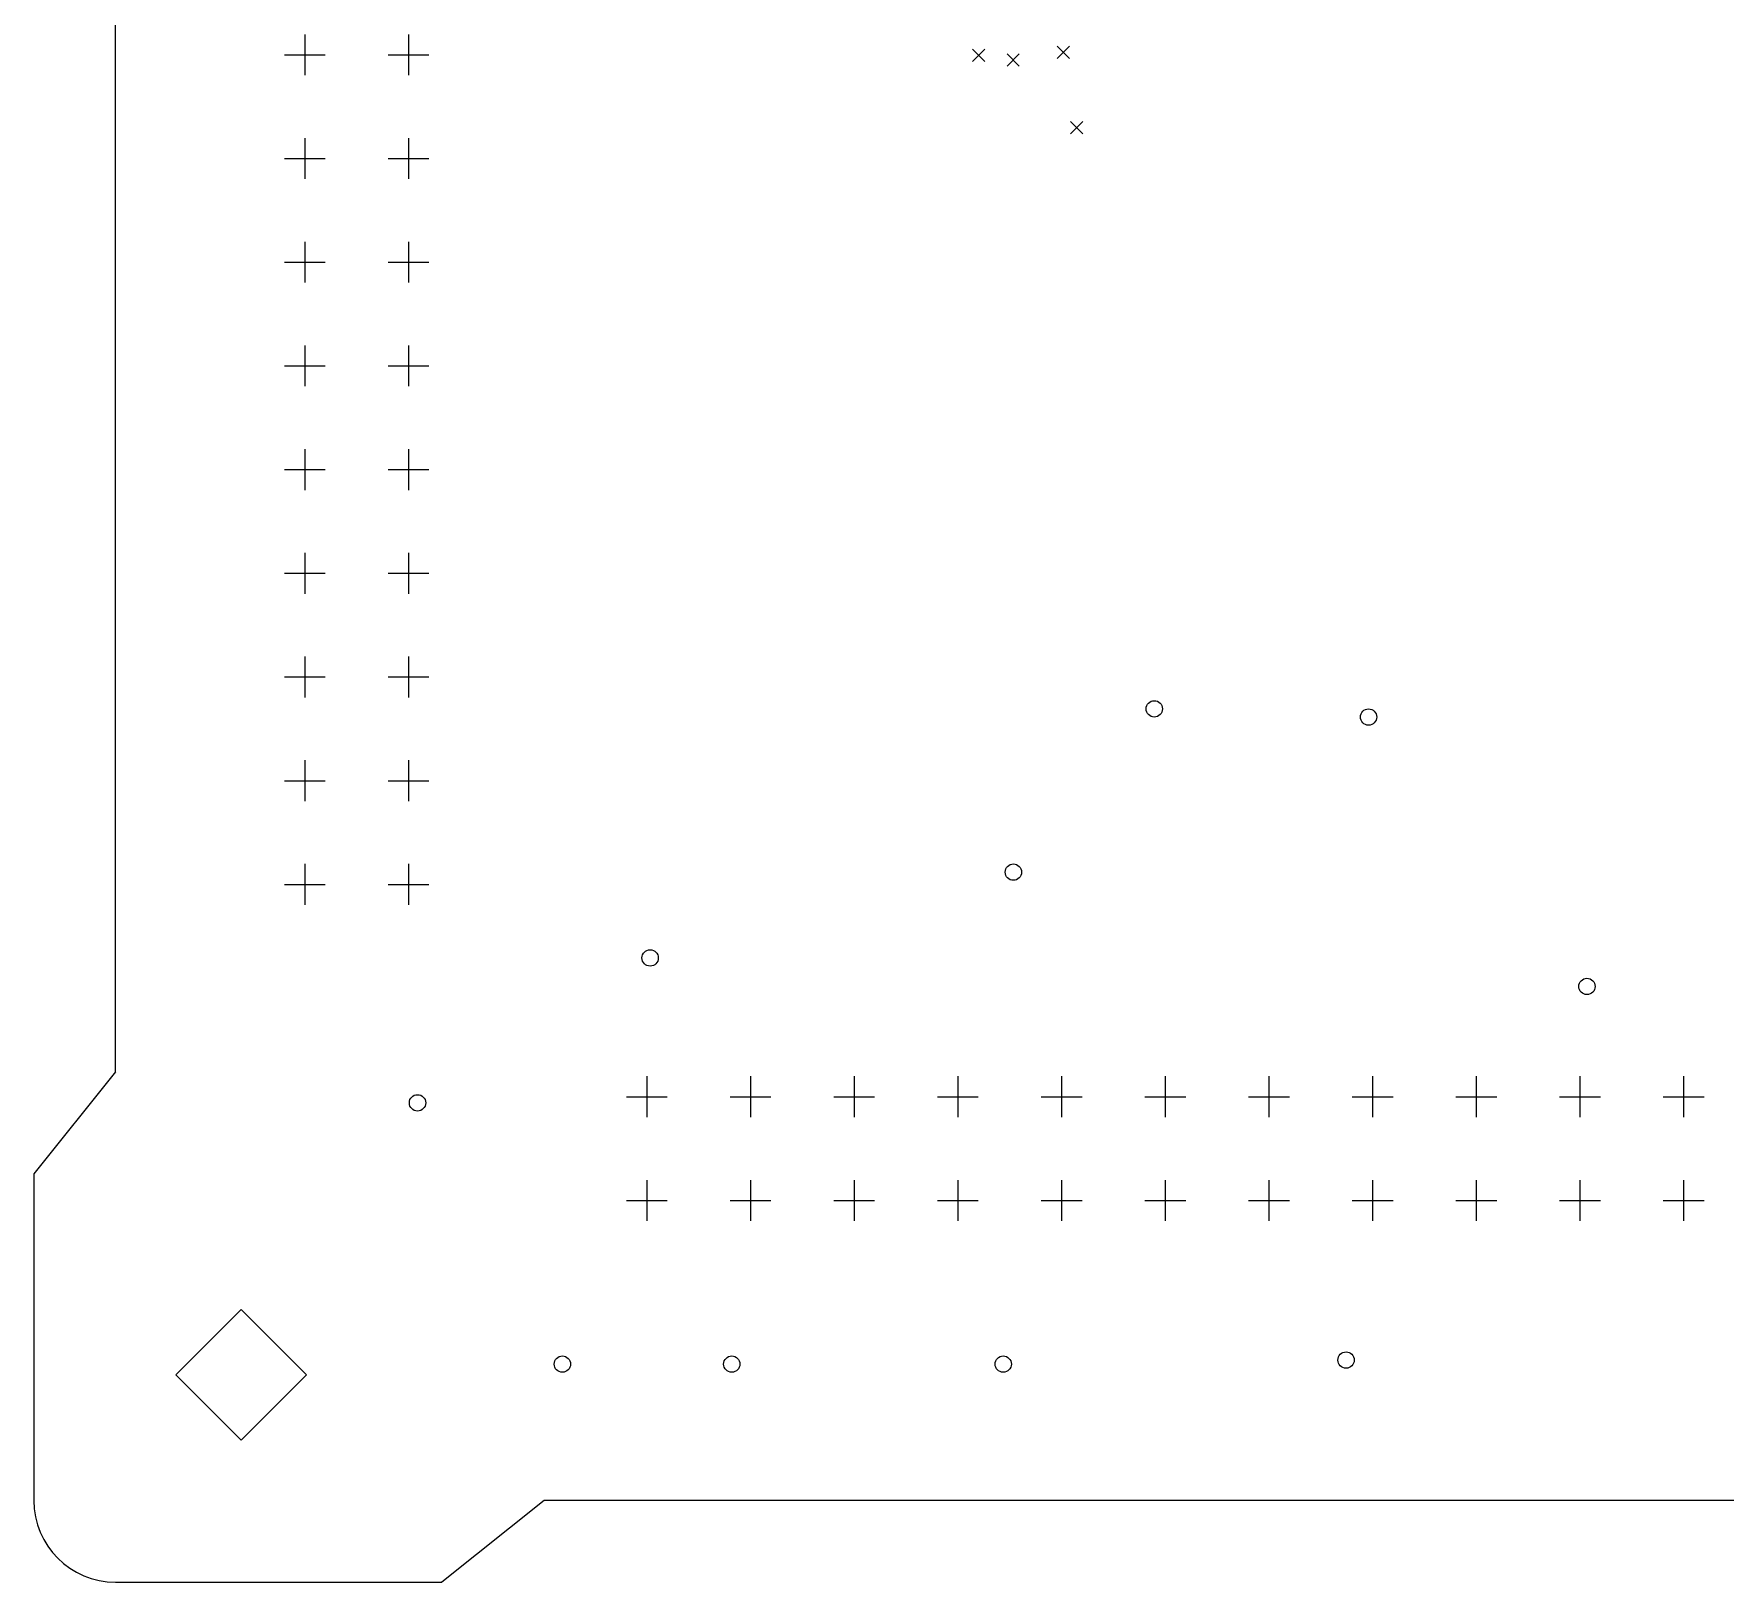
# Model space of a CAD drawing. Extents: x -2 to 90, y -115 to 0.
# Drawn here: x 0 to 41.44, y -95.89 to -57.97 of the extents above; entities that cross this region are included whole.
import ezdxf

# ---------------------------------------------------------------- set-up
doc = ezdxf.new("R2010")
doc.units = 0
doc.layers.add('BLACK', color=7, linetype='CONTINUOUS')

msp = doc.modelspace()

# ---------------------------------------------------------------- linework, layer by layer
at = {"layer": 'BLACK', "linetype": 'CONTINUOUS'}
for p, q in [((2, -83.39), (2, -12.5)), ((6.64, -57.98), (6.64, -58.98)), ((9.18, -57.98), (9.18, -58.98)), ((22.9992, -58.3416), (23.2992, -58.6416)), ((23.2992, -58.3416), (22.9992, -58.6416)), ((25.0727, -58.273), (25.3727, -58.573)), ((25.3727, -58.273), (25.0727, -58.573)), ((6.14, -58.48), (7.14, -58.48)), ((8.68, -58.48), (9.68, -58.48)), ((23.8446, -58.4578), (24.1446, -58.7578)), ((24.1446, -58.4578), (23.8446, -58.7578)), ((25.3963, -60.1134), (25.6963, -60.4134)), ((25.6963, -60.1134), (25.3963, -60.4134)), ((6.64, -60.52), (6.64, -61.52)), ((9.18, -60.52), (9.18, -61.52)), ((6.14, -61.02), (7.14, -61.02)), ((8.68, -61.02), (9.68, -61.02)), ((6.64, -63.06), (6.64, -64.06)), ((9.18, -63.06), (9.18, -64.06)), ((6.14, -63.56), (7.14, -63.56)), ((8.68, -63.56), (9.68, -63.56)), ((6.64, -65.6), (6.64, -66.6)), ((9.18, -65.6), (9.18, -66.6)), ((6.14, -66.1), (7.14, -66.1)), ((8.68, -66.1), (9.68, -66.1)), ((6.64, -68.14), (6.64, -69.14)), ((9.18, -68.14), (9.18, -69.14)), ((6.14, -68.64), (7.14, -68.64)), ((8.68, -68.64), (9.68, -68.64)), ((6.64, -70.68), (6.64, -71.68)), ((9.18, -70.68), (9.18, -71.68)), ((6.14, -71.18), (7.14, -71.18)), ((8.68, -71.18), (9.68, -71.18)), ((6.64, -73.22), (6.64, -74.22)), ((9.18, -73.22), (9.18, -74.22)), ((6.14, -73.72), (7.14, -73.72)), ((8.68, -73.72), (9.68, -73.72)), ((6.64, -75.76), (6.64, -76.76)), ((9.18, -75.76), (9.18, -76.76)), ((6.14, -76.26), (7.14, -76.26)), ((8.68, -76.26), (9.68, -76.26)), ((6.64, -78.3), (6.64, -79.3)), ((9.18, -78.3), (9.18, -79.3)), ((6.14, -78.8), (7.14, -78.8)), ((8.68, -78.8), (9.68, -78.8)), ((2, -83.39), (0, -85.89)), ((15.02, -83.5), (15.02, -84.5)), ((17.56, -83.5), (17.56, -84.5)), ((20.1, -83.5), (20.1, -84.5)), ((22.64, -83.5), (22.64, -84.5)), ((25.18, -83.5), (25.18, -84.5)), ((27.72, -83.5), (27.72, -84.5)), ((30.26, -83.5), (30.26, -84.5)), ((32.8, -83.5), (32.8, -84.5)), ((35.34, -83.5), (35.34, -84.5)), ((37.88, -83.5), (37.88, -84.5)), ((40.42, -83.5), (40.42, -84.5)), ((14.52, -84), (15.52, -84)), ((17.06, -84), (18.06, -84)), ((19.6, -84), (20.6, -84)), ((22.14, -84), (23.14, -84)), ((24.68, -84), (25.68, -84)), ((27.22, -84), (28.22, -84)), ((29.76, -84), (30.76, -84)), ((32.3, -84), (33.3, -84)), ((34.84, -84), (35.84, -84)), ((37.38, -84), (38.38, -84)), ((39.92, -84), (40.92, -84)), ((0, -85.89), (0, -93.89)), ((15.02, -86.04), (15.02, -87.04)), ((17.56, -86.04), (17.56, -87.04)), ((20.1, -86.04), (20.1, -87.04)), ((22.64, -86.04), (22.64, -87.04)), ((25.18, -86.04), (25.18, -87.04)), ((27.72, -86.04), (27.72, -87.04)), ((30.26, -86.04), (30.26, -87.04)), ((32.8, -86.04), (32.8, -87.04)), ((35.34, -86.04), (35.34, -87.04)), ((37.88, -86.04), (37.88, -87.04)), ((40.42, -86.04), (40.42, -87.04)), ((14.52, -86.54), (15.52, -86.54)), ((17.06, -86.54), (18.06, -86.54)), ((19.6, -86.54), (20.6, -86.54)), ((22.14, -86.54), (23.14, -86.54)), ((24.68, -86.54), (25.68, -86.54)), ((27.22, -86.54), (28.22, -86.54)), ((29.76, -86.54), (30.76, -86.54)), ((32.3, -86.54), (33.3, -86.54)), ((34.84, -86.54), (35.84, -86.54)), ((37.38, -86.54), (38.38, -86.54)), ((39.92, -86.54), (40.92, -86.54)), ((5.08, -89.21), (3.48, -90.81)), ((6.68, -90.81), (5.08, -89.21)), ((3.48, -90.81), (5.08, -92.41)), ((5.08, -92.41), (6.68, -90.81)), ((12.5, -93.89), (10, -95.89)), ((75.5, -93.89), (12.5, -93.89)), ((2, -95.89), (10, -95.89))]:
    msp.add_line(p, q, dxfattribs=at)
at = {"layer": 'BLACK'}
for centre in [(27.45, -74.5), (32.7, -74.7), (24, -78.5), (15.1, -80.6), (38.05, -81.3), (9.4, -84.15), (32.15, -90.45), (12.95, -90.55), (17.1, -90.55), (23.75, -90.55)]:
    msp.add_circle(centre, 0.2, dxfattribs=at)
msp.add_arc((2, -93.89), 2, -180, -90, dxfattribs=at)

doc.saveas('drawing.dxf')
